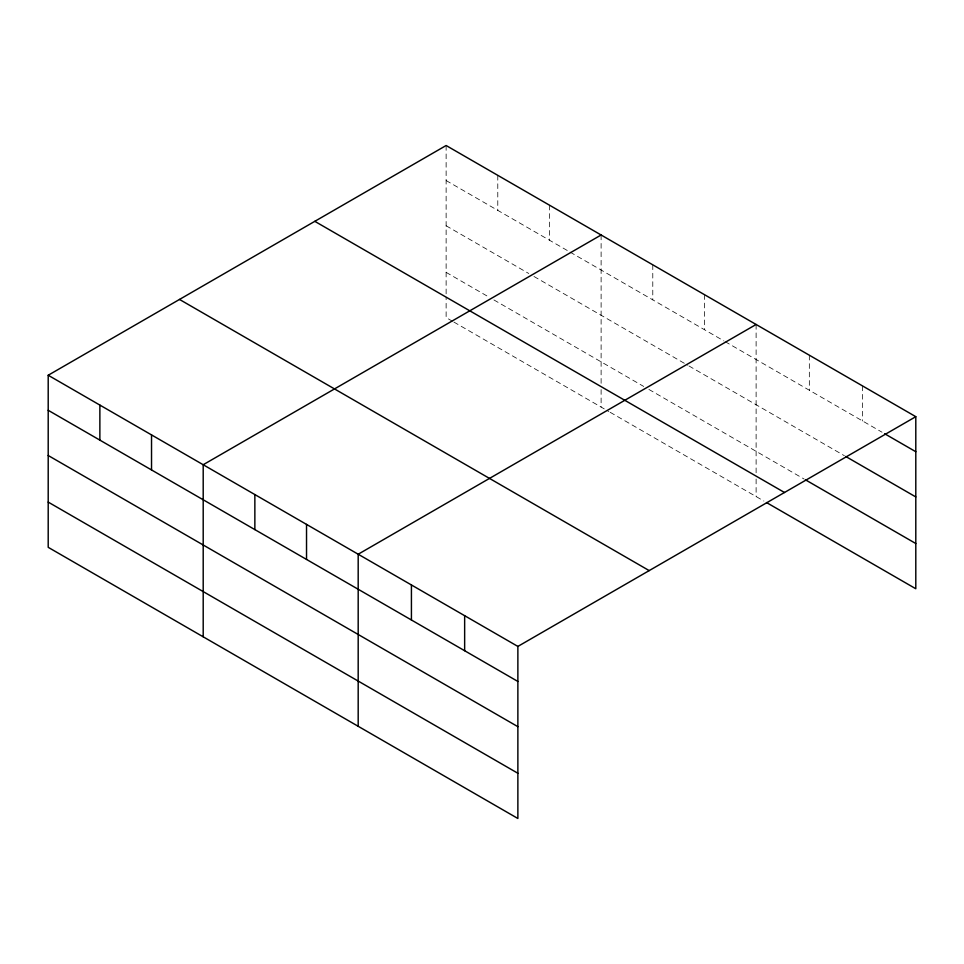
<?xml version="1.0" encoding="UTF-8"?>
<svg xmlns="http://www.w3.org/2000/svg" width="964" height="964" viewBox="0 0 964 964"><rect width="100%" height="100%" fill="white"/><g stroke="black" fill="none" stroke-linecap="round" stroke-linejoin="round"><path stroke-width="0.72" stroke-dasharray="4.82 3.62" d="M446.127 180.545L568.82 251.387M570.122 252.134L723.819 340.87M725.109 341.618L882.048 432.221M446.127 225.769L528.79 273.499M533.948 276.475L687.657 365.211M688.947 365.959L844.392 455.707M446.127 272.366L488.748 296.972M493.917 299.949L643.735 386.456M648.905 389.432L804.145 479.06M452.574 321.313L446.127 317.578L446.127 297.153M453.875 322.06L608.862 411.544M610.152 412.291L763.898 501.051M862.575 385.949L862.575 420.979M809.338 355.222L809.338 390.251M756.113 324.482L756.113 473.216M756.113 479.048L756.113 496.556M704.443 294.659L704.443 329.688M652.785 264.823L652.785 299.864M601.114 234.999L601.114 383.72M601.114 389.564L601.114 407.061M549.456 205.175L549.456 240.205M497.786 175.34L497.786 210.381M446.127 145.516L446.127 295.695"/><path stroke-width="1.45" d="M517.873 726.675L517.873 646.422L48.2 375.249L48.2 547.323L517.873 818.484L517.873 726.675L48.2 455.502M48.2 375.249L446.127 145.516L915.8 416.677L915.8 588.751L766.501 502.545M601.114 234.999L203.199 464.732L203.199 636.806M756.113 324.482L358.186 554.228L358.186 726.29M517.873 646.422L915.8 416.677M884.639 433.728L915.8 451.718M845.693 456.454L915.8 496.93M805.446 479.819L915.8 543.527M314.806 221.334L784.491 492.496M179.509 299.442L649.194 570.604M48.2 410.29L517.873 681.452M48.2 502.099L517.873 773.261M464.648 615.683L464.648 650.724M411.423 584.955L411.423 619.985M306.528 524.392L306.528 559.433M254.858 494.568L254.858 529.598M151.529 434.909L151.529 469.938M99.87 405.085L99.87 440.114"/></g></svg>
